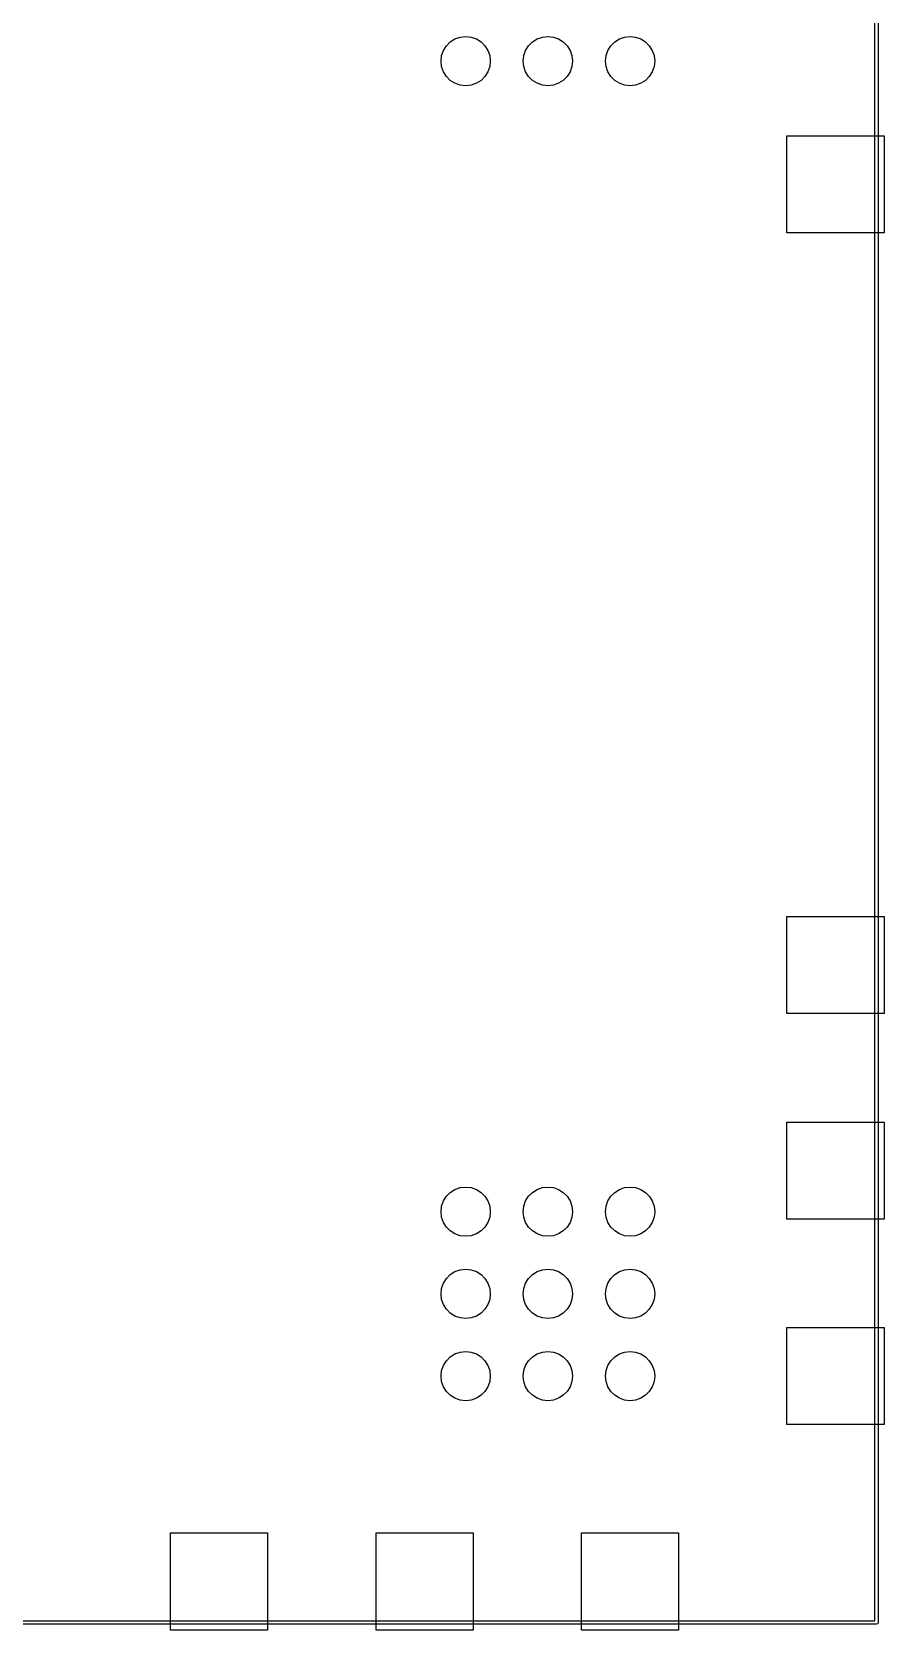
# Model space of a CAD drawing. Extents: x 3.99 to 8.01, y -6.01 to -1.99.
# Drawn here: x 6.972 to 8.009, y -6.009 to -4.065 of the extents above; entities that cross this region are included whole.
import ezdxf

# ---------------------------------------------------------------- set-up
doc = ezdxf.new("R2010")
doc.units = 0
doc.header["$MEASUREMENT"] = 0
doc.layers.add('BLACK', color=7, linetype='CONTINUOUS')

msp = doc.modelspace()

# ---------------------------------------------------------------- linework, layer by layer
at = {"layer": 'BLACK', "linetype": 'CONTINUOUS'}
for p, q in [((7.99803, -5.99803), (7.99803, -2.00197)), ((8.00197, -2), (8.00197, -6)), ((7.47297, -4.08698), (7.47655, -4.0813)), ((7.47297, -4.08698), (7.47655, -4.0813)), ((7.47655, -4.0813), (7.4813, -4.07655)), ((7.47655, -4.0813), (7.4813, -4.07655)), ((7.4813, -4.07655), (7.48698, -4.07297)), ((7.4813, -4.07655), (7.48698, -4.07297)), ((7.48698, -4.07297), (7.49332, -4.07075)), ((7.48698, -4.07297), (7.49332, -4.07075)), ((7.49332, -4.07075), (7.5, -4.07)), ((7.49332, -4.07075), (7.5, -4.07)), ((7.5, -4.07), (7.50668, -4.07075)), ((7.5, -4.07), (7.50668, -4.07075)), ((7.50668, -4.07075), (7.51302, -4.07297)), ((7.50668, -4.07075), (7.51302, -4.07297)), ((7.51302, -4.07297), (7.5187, -4.07655)), ((7.51302, -4.07297), (7.5187, -4.07655)), ((7.5187, -4.07655), (7.52345, -4.0813)), ((7.5187, -4.07655), (7.52345, -4.0813)), ((7.52345, -4.0813), (7.52703, -4.08698)), ((7.52345, -4.0813), (7.52703, -4.08698)), ((7.57297, -4.08698), (7.57655, -4.0813)), ((7.57297, -4.08698), (7.57655, -4.0813)), ((7.57655, -4.0813), (7.5813, -4.07655)), ((7.57655, -4.0813), (7.5813, -4.07655)), ((7.5813, -4.07655), (7.58698, -4.07297)), ((7.5813, -4.07655), (7.58698, -4.07297)), ((7.58698, -4.07297), (7.59332, -4.07075)), ((7.58698, -4.07297), (7.59332, -4.07075)), ((7.59332, -4.07075), (7.6, -4.07)), ((7.59332, -4.07075), (7.6, -4.07)), ((7.6, -4.07), (7.60668, -4.07075)), ((7.6, -4.07), (7.60668, -4.07075)), ((7.60668, -4.07075), (7.61302, -4.07297)), ((7.60668, -4.07075), (7.61302, -4.07297)), ((7.61302, -4.07297), (7.6187, -4.07655)), ((7.61302, -4.07297), (7.6187, -4.07655)), ((7.6187, -4.07655), (7.62345, -4.0813)), ((7.6187, -4.07655), (7.62345, -4.0813)), ((7.62345, -4.0813), (7.62703, -4.08698)), ((7.62345, -4.0813), (7.62703, -4.08698)), ((7.67297, -4.08698), (7.67655, -4.0813)), ((7.67297, -4.08698), (7.67655, -4.0813)), ((7.67655, -4.0813), (7.6813, -4.07655)), ((7.67655, -4.0813), (7.6813, -4.07655)), ((7.6813, -4.07655), (7.68698, -4.07297)), ((7.6813, -4.07655), (7.68698, -4.07297)), ((7.68698, -4.07297), (7.69332, -4.07075)), ((7.68698, -4.07297), (7.69332, -4.07075)), ((7.69332, -4.07075), (7.7, -4.07)), ((7.69332, -4.07075), (7.7, -4.07)), ((7.7, -4.07), (7.70668, -4.07075)), ((7.7, -4.07), (7.70668, -4.07075)), ((7.70668, -4.07075), (7.71302, -4.07297)), ((7.70668, -4.07075), (7.71302, -4.07297)), ((7.71302, -4.07297), (7.7187, -4.07655)), ((7.71302, -4.07297), (7.7187, -4.07655)), ((7.7187, -4.07655), (7.72345, -4.0813)), ((7.7187, -4.07655), (7.72345, -4.0813)), ((7.72345, -4.0813), (7.72703, -4.08698)), ((7.72345, -4.0813), (7.72703, -4.08698)), ((7.47, -4.1), (7.47075, -4.09332)), ((7.47, -4.1), (7.47075, -4.09332)), ((7.47075, -4.10668), (7.47, -4.1)), ((7.47075, -4.10668), (7.47, -4.1)), ((7.47075, -4.09332), (7.47297, -4.08698)), ((7.47075, -4.09332), (7.47297, -4.08698)), ((7.52703, -4.08698), (7.52925, -4.09332)), ((7.52703, -4.08698), (7.52925, -4.09332)), ((7.52925, -4.09332), (7.53, -4.1)), ((7.52925, -4.09332), (7.53, -4.1)), ((7.53, -4.1), (7.52925, -4.10668)), ((7.53, -4.1), (7.52925, -4.10668)), ((7.57, -4.1), (7.57075, -4.09332)), ((7.57, -4.1), (7.57075, -4.09332)), ((7.57075, -4.10668), (7.57, -4.1)), ((7.57075, -4.10668), (7.57, -4.1)), ((7.57075, -4.09332), (7.57297, -4.08698)), ((7.57075, -4.09332), (7.57297, -4.08698)), ((7.62703, -4.08698), (7.62925, -4.09332)), ((7.62703, -4.08698), (7.62925, -4.09332)), ((7.62925, -4.09332), (7.63, -4.1)), ((7.62925, -4.09332), (7.63, -4.1)), ((7.63, -4.1), (7.62925, -4.10668)), ((7.63, -4.1), (7.62925, -4.10668)), ((7.67, -4.1), (7.67075, -4.09332)), ((7.67, -4.1), (7.67075, -4.09332)), ((7.67075, -4.10668), (7.67, -4.1)), ((7.67075, -4.10668), (7.67, -4.1)), ((7.67075, -4.09332), (7.67297, -4.08698)), ((7.67075, -4.09332), (7.67297, -4.08698)), ((7.72703, -4.08698), (7.72925, -4.09332)), ((7.72703, -4.08698), (7.72925, -4.09332)), ((7.72925, -4.09332), (7.73, -4.1)), ((7.72925, -4.09332), (7.73, -4.1)), ((7.73, -4.1), (7.72925, -4.10668)), ((7.73, -4.1), (7.72925, -4.10668)), ((7.47297, -4.11302), (7.47075, -4.10668)), ((7.47297, -4.11302), (7.47075, -4.10668)), ((7.47655, -4.1187), (7.47297, -4.11302)), ((7.47655, -4.1187), (7.47297, -4.11302)), ((7.4813, -4.12345), (7.47655, -4.1187)), ((7.4813, -4.12345), (7.47655, -4.1187)), ((7.52345, -4.1187), (7.5187, -4.12345)), ((7.52345, -4.1187), (7.5187, -4.12345)), ((7.52703, -4.11302), (7.52345, -4.1187)), ((7.52703, -4.11302), (7.52345, -4.1187)), ((7.52925, -4.10668), (7.52703, -4.11302)), ((7.52925, -4.10668), (7.52703, -4.11302)), ((7.57297, -4.11302), (7.57075, -4.10668)), ((7.57297, -4.11302), (7.57075, -4.10668)), ((7.57655, -4.1187), (7.57297, -4.11302)), ((7.57655, -4.1187), (7.57297, -4.11302)), ((7.5813, -4.12345), (7.57655, -4.1187)), ((7.5813, -4.12345), (7.57655, -4.1187)), ((7.62345, -4.1187), (7.6187, -4.12345)), ((7.62345, -4.1187), (7.6187, -4.12345)), ((7.62703, -4.11302), (7.62345, -4.1187)), ((7.62703, -4.11302), (7.62345, -4.1187)), ((7.62925, -4.10668), (7.62703, -4.11302)), ((7.62925, -4.10668), (7.62703, -4.11302)), ((7.67297, -4.11302), (7.67075, -4.10668)), ((7.67297, -4.11302), (7.67075, -4.10668)), ((7.67655, -4.1187), (7.67297, -4.11302)), ((7.67655, -4.1187), (7.67297, -4.11302)), ((7.6813, -4.12345), (7.67655, -4.1187)), ((7.6813, -4.12345), (7.67655, -4.1187)), ((7.72345, -4.1187), (7.7187, -4.12345)), ((7.72345, -4.1187), (7.7187, -4.12345)), ((7.72703, -4.11302), (7.72345, -4.1187)), ((7.72703, -4.11302), (7.72345, -4.1187)), ((7.72925, -4.10668), (7.72703, -4.11302)), ((7.72925, -4.10668), (7.72703, -4.11302)), ((7.48698, -4.12703), (7.4813, -4.12345)), ((7.48698, -4.12703), (7.4813, -4.12345)), ((7.49332, -4.12925), (7.48698, -4.12703)), ((7.49332, -4.12925), (7.48698, -4.12703)), ((7.5, -4.13), (7.49332, -4.12925)), ((7.5, -4.13), (7.49332, -4.12925)), ((7.50668, -4.12925), (7.5, -4.13)), ((7.50668, -4.12925), (7.5, -4.13)), ((7.51302, -4.12703), (7.50668, -4.12925)), ((7.51302, -4.12703), (7.50668, -4.12925)), ((7.5187, -4.12345), (7.51302, -4.12703)), ((7.5187, -4.12345), (7.51302, -4.12703)), ((7.58698, -4.12703), (7.5813, -4.12345)), ((7.58698, -4.12703), (7.5813, -4.12345)), ((7.59332, -4.12925), (7.58698, -4.12703)), ((7.59332, -4.12925), (7.58698, -4.12703)), ((7.6, -4.13), (7.59332, -4.12925)), ((7.6, -4.13), (7.59332, -4.12925)), ((7.60668, -4.12925), (7.6, -4.13)), ((7.60668, -4.12925), (7.6, -4.13)), ((7.61302, -4.12703), (7.60668, -4.12925)), ((7.61302, -4.12703), (7.60668, -4.12925)), ((7.6187, -4.12345), (7.61302, -4.12703)), ((7.6187, -4.12345), (7.61302, -4.12703)), ((7.68698, -4.12703), (7.6813, -4.12345)), ((7.68698, -4.12703), (7.6813, -4.12345)), ((7.69332, -4.12925), (7.68698, -4.12703)), ((7.69332, -4.12925), (7.68698, -4.12703)), ((7.7, -4.13), (7.69332, -4.12925)), ((7.7, -4.13), (7.69332, -4.12925)), ((7.70668, -4.12925), (7.7, -4.13)), ((7.70668, -4.12925), (7.7, -4.13)), ((7.71302, -4.12703), (7.70668, -4.12925)), ((7.71302, -4.12703), (7.70668, -4.12925)), ((7.7187, -4.12345), (7.71302, -4.12703)), ((7.7187, -4.12345), (7.71302, -4.12703)), ((7.89094, -4.30906), (7.89094, -4.19094)), ((7.89094, -4.19094), (8.00906, -4.19094)), ((7.89094, -4.30906), (7.89094, -4.19094)), ((7.89094, -4.19094), (8.00906, -4.19094)), ((8.00906, -4.19094), (8.00906, -4.30906)), ((8.00906, -4.19094), (8.00906, -4.30906)), ((8.00906, -4.30906), (7.89094, -4.30906)), ((8.00906, -4.30906), (7.89094, -4.30906)), ((7.89094, -5.25906), (7.89094, -5.14094)), ((7.89094, -5.14094), (8.00906, -5.14094)), ((7.89094, -5.25906), (7.89094, -5.14094)), ((7.89094, -5.14094), (8.00906, -5.14094)), ((8.00906, -5.14094), (8.00906, -5.25906)), ((8.00906, -5.14094), (8.00906, -5.25906)), ((8.00906, -5.25906), (7.89094, -5.25906)), ((8.00906, -5.25906), (7.89094, -5.25906)), ((7.89094, -5.50906), (7.89094, -5.39094)), ((7.89094, -5.39094), (8.00906, -5.39094)), ((7.89094, -5.50906), (7.89094, -5.39094)), ((7.89094, -5.39094), (8.00906, -5.39094)), ((8.00906, -5.39094), (8.00906, -5.50906)), ((8.00906, -5.39094), (8.00906, -5.50906)), ((7.47297, -5.48698), (7.47655, -5.4813)), ((7.47297, -5.48698), (7.47655, -5.4813)), ((7.47655, -5.4813), (7.4813, -5.47655)), ((7.47655, -5.4813), (7.4813, -5.47655)), ((7.4813, -5.47655), (7.48698, -5.47297)), ((7.4813, -5.47655), (7.48698, -5.47297)), ((7.48698, -5.47297), (7.49332, -5.47075)), ((7.48698, -5.47297), (7.49332, -5.47075)), ((7.49332, -5.47075), (7.5, -5.47)), ((7.49332, -5.47075), (7.5, -5.47)), ((7.5, -5.47), (7.50668, -5.47075)), ((7.5, -5.47), (7.50668, -5.47075)), ((7.50668, -5.47075), (7.51302, -5.47297)), ((7.50668, -5.47075), (7.51302, -5.47297)), ((7.51302, -5.47297), (7.5187, -5.47655)), ((7.51302, -5.47297), (7.5187, -5.47655)), ((7.5187, -5.47655), (7.52345, -5.4813)), ((7.5187, -5.47655), (7.52345, -5.4813)), ((7.52345, -5.4813), (7.52703, -5.48698)), ((7.52345, -5.4813), (7.52703, -5.48698)), ((7.57297, -5.48698), (7.57655, -5.4813)), ((7.57297, -5.48698), (7.57655, -5.4813)), ((7.57655, -5.4813), (7.5813, -5.47655)), ((7.57655, -5.4813), (7.5813, -5.47655)), ((7.5813, -5.47655), (7.58698, -5.47297)), ((7.5813, -5.47655), (7.58698, -5.47297)), ((7.58698, -5.47297), (7.59332, -5.47075)), ((7.58698, -5.47297), (7.59332, -5.47075)), ((7.59332, -5.47075), (7.6, -5.47)), ((7.59332, -5.47075), (7.6, -5.47)), ((7.6, -5.47), (7.60668, -5.47075)), ((7.6, -5.47), (7.60668, -5.47075)), ((7.60668, -5.47075), (7.61302, -5.47297)), ((7.60668, -5.47075), (7.61302, -5.47297)), ((7.61302, -5.47297), (7.6187, -5.47655)), ((7.61302, -5.47297), (7.6187, -5.47655)), ((7.6187, -5.47655), (7.62345, -5.4813)), ((7.6187, -5.47655), (7.62345, -5.4813)), ((7.62345, -5.4813), (7.62703, -5.48698)), ((7.62345, -5.4813), (7.62703, -5.48698)), ((7.67297, -5.48698), (7.67655, -5.4813)), ((7.67297, -5.48698), (7.67655, -5.4813)), ((7.67655, -5.4813), (7.6813, -5.47655)), ((7.67655, -5.4813), (7.6813, -5.47655)), ((7.6813, -5.47655), (7.68698, -5.47297)), ((7.6813, -5.47655), (7.68698, -5.47297)), ((7.68698, -5.47297), (7.69332, -5.47075)), ((7.68698, -5.47297), (7.69332, -5.47075)), ((7.69332, -5.47075), (7.7, -5.47)), ((7.69332, -5.47075), (7.7, -5.47)), ((7.7, -5.47), (7.70668, -5.47075)), ((7.7, -5.47), (7.70668, -5.47075)), ((7.70668, -5.47075), (7.71302, -5.47297)), ((7.70668, -5.47075), (7.71302, -5.47297)), ((7.71302, -5.47297), (7.7187, -5.47655)), ((7.71302, -5.47297), (7.7187, -5.47655)), ((7.7187, -5.47655), (7.72345, -5.4813)), ((7.7187, -5.47655), (7.72345, -5.4813)), ((7.72345, -5.4813), (7.72703, -5.48698)), ((7.72345, -5.4813), (7.72703, -5.48698)), ((7.47, -5.5), (7.47075, -5.49332)), ((7.47, -5.5), (7.47075, -5.49332)), ((7.47075, -5.50668), (7.47, -5.5)), ((7.47075, -5.50668), (7.47, -5.5)), ((7.47075, -5.49332), (7.47297, -5.48698)), ((7.47075, -5.49332), (7.47297, -5.48698)), ((7.52703, -5.48698), (7.52925, -5.49332)), ((7.52703, -5.48698), (7.52925, -5.49332)), ((7.52925, -5.49332), (7.53, -5.5)), ((7.52925, -5.49332), (7.53, -5.5)), ((7.53, -5.5), (7.52925, -5.50668)), ((7.53, -5.5), (7.52925, -5.50668)), ((7.57, -5.5), (7.57075, -5.49332)), ((7.57, -5.5), (7.57075, -5.49332)), ((7.57075, -5.50668), (7.57, -5.5)), ((7.57075, -5.50668), (7.57, -5.5)), ((7.57075, -5.49332), (7.57297, -5.48698)), ((7.57075, -5.49332), (7.57297, -5.48698)), ((7.62703, -5.48698), (7.62925, -5.49332)), ((7.62703, -5.48698), (7.62925, -5.49332)), ((7.62925, -5.49332), (7.63, -5.5)), ((7.62925, -5.49332), (7.63, -5.5)), ((7.63, -5.5), (7.62925, -5.50668)), ((7.63, -5.5), (7.62925, -5.50668)), ((7.67, -5.5), (7.67075, -5.49332)), ((7.67, -5.5), (7.67075, -5.49332)), ((7.67075, -5.50668), (7.67, -5.5)), ((7.67075, -5.50668), (7.67, -5.5)), ((7.67075, -5.49332), (7.67297, -5.48698)), ((7.67075, -5.49332), (7.67297, -5.48698)), ((7.72703, -5.48698), (7.72925, -5.49332)), ((7.72703, -5.48698), (7.72925, -5.49332)), ((7.72925, -5.49332), (7.73, -5.5)), ((7.72925, -5.49332), (7.73, -5.5)), ((7.73, -5.5), (7.72925, -5.50668)), ((7.73, -5.5), (7.72925, -5.50668)), ((7.47297, -5.51302), (7.47075, -5.50668)), ((7.47297, -5.51302), (7.47075, -5.50668)), ((7.47655, -5.5187), (7.47297, -5.51302)), ((7.47655, -5.5187), (7.47297, -5.51302)), ((7.4813, -5.52345), (7.47655, -5.5187)), ((7.4813, -5.52345), (7.47655, -5.5187)), ((7.52345, -5.5187), (7.5187, -5.52345)), ((7.52345, -5.5187), (7.5187, -5.52345)), ((7.52703, -5.51302), (7.52345, -5.5187)), ((7.52703, -5.51302), (7.52345, -5.5187)), ((7.52925, -5.50668), (7.52703, -5.51302)), ((7.52925, -5.50668), (7.52703, -5.51302)), ((7.57297, -5.51302), (7.57075, -5.50668)), ((7.57297, -5.51302), (7.57075, -5.50668)), ((7.57655, -5.5187), (7.57297, -5.51302)), ((7.57655, -5.5187), (7.57297, -5.51302)), ((7.5813, -5.52345), (7.57655, -5.5187)), ((7.5813, -5.52345), (7.57655, -5.5187)), ((7.62345, -5.5187), (7.6187, -5.52345)), ((7.62345, -5.5187), (7.6187, -5.52345)), ((7.62703, -5.51302), (7.62345, -5.5187)), ((7.62703, -5.51302), (7.62345, -5.5187)), ((7.62925, -5.50668), (7.62703, -5.51302)), ((7.62925, -5.50668), (7.62703, -5.51302)), ((7.67297, -5.51302), (7.67075, -5.50668)), ((7.67297, -5.51302), (7.67075, -5.50668)), ((7.67655, -5.5187), (7.67297, -5.51302)), ((7.67655, -5.5187), (7.67297, -5.51302)), ((7.6813, -5.52345), (7.67655, -5.5187)), ((7.6813, -5.52345), (7.67655, -5.5187)), ((7.72345, -5.5187), (7.7187, -5.52345)), ((7.72345, -5.5187), (7.7187, -5.52345)), ((7.72703, -5.51302), (7.72345, -5.5187)), ((7.72703, -5.51302), (7.72345, -5.5187)), ((7.72925, -5.50668), (7.72703, -5.51302)), ((7.72925, -5.50668), (7.72703, -5.51302)), ((8.00906, -5.50906), (7.89094, -5.50906)), ((8.00906, -5.50906), (7.89094, -5.50906)), ((7.48698, -5.52703), (7.4813, -5.52345)), ((7.48698, -5.52703), (7.4813, -5.52345)), ((7.49332, -5.52925), (7.48698, -5.52703)), ((7.49332, -5.52925), (7.48698, -5.52703)), ((7.5, -5.53), (7.49332, -5.52925)), ((7.5, -5.53), (7.49332, -5.52925)), ((7.50668, -5.52925), (7.5, -5.53)), ((7.50668, -5.52925), (7.5, -5.53)), ((7.51302, -5.52703), (7.50668, -5.52925)), ((7.51302, -5.52703), (7.50668, -5.52925)), ((7.5187, -5.52345), (7.51302, -5.52703)), ((7.5187, -5.52345), (7.51302, -5.52703)), ((7.58698, -5.52703), (7.5813, -5.52345)), ((7.58698, -5.52703), (7.5813, -5.52345)), ((7.59332, -5.52925), (7.58698, -5.52703)), ((7.59332, -5.52925), (7.58698, -5.52703)), ((7.6, -5.53), (7.59332, -5.52925)), ((7.6, -5.53), (7.59332, -5.52925)), ((7.60668, -5.52925), (7.6, -5.53)), ((7.60668, -5.52925), (7.6, -5.53)), ((7.61302, -5.52703), (7.60668, -5.52925)), ((7.61302, -5.52703), (7.60668, -5.52925)), ((7.6187, -5.52345), (7.61302, -5.52703)), ((7.6187, -5.52345), (7.61302, -5.52703)), ((7.68698, -5.52703), (7.6813, -5.52345)), ((7.68698, -5.52703), (7.6813, -5.52345)), ((7.69332, -5.52925), (7.68698, -5.52703)), ((7.69332, -5.52925), (7.68698, -5.52703)), ((7.7, -5.53), (7.69332, -5.52925)), ((7.7, -5.53), (7.69332, -5.52925)), ((7.70668, -5.52925), (7.7, -5.53)), ((7.70668, -5.52925), (7.7, -5.53)), ((7.71302, -5.52703), (7.70668, -5.52925)), ((7.71302, -5.52703), (7.70668, -5.52925)), ((7.7187, -5.52345), (7.71302, -5.52703)), ((7.7187, -5.52345), (7.71302, -5.52703)), ((7.47655, -5.5813), (7.4813, -5.57655)), ((7.47655, -5.5813), (7.4813, -5.57655)), ((7.4813, -5.57655), (7.48698, -5.57297)), ((7.4813, -5.57655), (7.48698, -5.57297)), ((7.48698, -5.57297), (7.49332, -5.57075)), ((7.48698, -5.57297), (7.49332, -5.57075)), ((7.49332, -5.57075), (7.5, -5.57)), ((7.49332, -5.57075), (7.5, -5.57)), ((7.5, -5.57), (7.50668, -5.57075)), ((7.5, -5.57), (7.50668, -5.57075)), ((7.50668, -5.57075), (7.51302, -5.57297)), ((7.50668, -5.57075), (7.51302, -5.57297)), ((7.51302, -5.57297), (7.5187, -5.57655)), ((7.51302, -5.57297), (7.5187, -5.57655)), ((7.5187, -5.57655), (7.52345, -5.5813)), ((7.5187, -5.57655), (7.52345, -5.5813)), ((7.57655, -5.5813), (7.5813, -5.57655)), ((7.57655, -5.5813), (7.5813, -5.57655)), ((7.5813, -5.57655), (7.58698, -5.57297)), ((7.5813, -5.57655), (7.58698, -5.57297)), ((7.58698, -5.57297), (7.59332, -5.57075)), ((7.58698, -5.57297), (7.59332, -5.57075)), ((7.59332, -5.57075), (7.6, -5.57)), ((7.59332, -5.57075), (7.6, -5.57)), ((7.6, -5.57), (7.60668, -5.57075)), ((7.6, -5.57), (7.60668, -5.57075)), ((7.60668, -5.57075), (7.61302, -5.57297)), ((7.60668, -5.57075), (7.61302, -5.57297)), ((7.61302, -5.57297), (7.6187, -5.57655)), ((7.61302, -5.57297), (7.6187, -5.57655)), ((7.6187, -5.57655), (7.62345, -5.5813)), ((7.6187, -5.57655), (7.62345, -5.5813)), ((7.67655, -5.5813), (7.6813, -5.57655)), ((7.67655, -5.5813), (7.6813, -5.57655)), ((7.6813, -5.57655), (7.68698, -5.57297)), ((7.6813, -5.57655), (7.68698, -5.57297)), ((7.68698, -5.57297), (7.69332, -5.57075)), ((7.68698, -5.57297), (7.69332, -5.57075)), ((7.69332, -5.57075), (7.7, -5.57)), ((7.69332, -5.57075), (7.7, -5.57)), ((7.7, -5.57), (7.70668, -5.57075)), ((7.7, -5.57), (7.70668, -5.57075)), ((7.70668, -5.57075), (7.71302, -5.57297)), ((7.70668, -5.57075), (7.71302, -5.57297)), ((7.71302, -5.57297), (7.7187, -5.57655)), ((7.71302, -5.57297), (7.7187, -5.57655)), ((7.7187, -5.57655), (7.72345, -5.5813)), ((7.7187, -5.57655), (7.72345, -5.5813)), ((7.47, -5.6), (7.47075, -5.59332)), ((7.47, -5.6), (7.47075, -5.59332)), ((7.47075, -5.60668), (7.47, -5.6)), ((7.47075, -5.60668), (7.47, -5.6)), ((7.47075, -5.59332), (7.47297, -5.58698)), ((7.47075, -5.59332), (7.47297, -5.58698)), ((7.47297, -5.58698), (7.47655, -5.5813)), ((7.47297, -5.58698), (7.47655, -5.5813)), ((7.52345, -5.5813), (7.52703, -5.58698)), ((7.52345, -5.5813), (7.52703, -5.58698)), ((7.52703, -5.58698), (7.52925, -5.59332)), ((7.52703, -5.58698), (7.52925, -5.59332)), ((7.52925, -5.59332), (7.53, -5.6)), ((7.52925, -5.59332), (7.53, -5.6)), ((7.53, -5.6), (7.52925, -5.60668)), ((7.53, -5.6), (7.52925, -5.60668)), ((7.57, -5.6), (7.57075, -5.59332)), ((7.57, -5.6), (7.57075, -5.59332)), ((7.57075, -5.60668), (7.57, -5.6)), ((7.57075, -5.60668), (7.57, -5.6)), ((7.57075, -5.59332), (7.57297, -5.58698)), ((7.57075, -5.59332), (7.57297, -5.58698)), ((7.57297, -5.58698), (7.57655, -5.5813)), ((7.57297, -5.58698), (7.57655, -5.5813)), ((7.62345, -5.5813), (7.62703, -5.58698)), ((7.62345, -5.5813), (7.62703, -5.58698)), ((7.62703, -5.58698), (7.62925, -5.59332)), ((7.62703, -5.58698), (7.62925, -5.59332)), ((7.62925, -5.59332), (7.63, -5.6)), ((7.62925, -5.59332), (7.63, -5.6)), ((7.63, -5.6), (7.62925, -5.60668)), ((7.63, -5.6), (7.62925, -5.60668)), ((7.67, -5.6), (7.67075, -5.59332)), ((7.67, -5.6), (7.67075, -5.59332)), ((7.67075, -5.60668), (7.67, -5.6)), ((7.67075, -5.60668), (7.67, -5.6)), ((7.67075, -5.59332), (7.67297, -5.58698)), ((7.67075, -5.59332), (7.67297, -5.58698)), ((7.67297, -5.58698), (7.67655, -5.5813)), ((7.67297, -5.58698), (7.67655, -5.5813)), ((7.72345, -5.5813), (7.72703, -5.58698)), ((7.72345, -5.5813), (7.72703, -5.58698)), ((7.72703, -5.58698), (7.72925, -5.59332)), ((7.72703, -5.58698), (7.72925, -5.59332)), ((7.72925, -5.59332), (7.73, -5.6)), ((7.72925, -5.59332), (7.73, -5.6)), ((7.73, -5.6), (7.72925, -5.60668)), ((7.73, -5.6), (7.72925, -5.60668)), ((7.47297, -5.61302), (7.47075, -5.60668)), ((7.47297, -5.61302), (7.47075, -5.60668)), ((7.47655, -5.6187), (7.47297, -5.61302)), ((7.47655, -5.6187), (7.47297, -5.61302)), ((7.4813, -5.62345), (7.47655, -5.6187)), ((7.4813, -5.62345), (7.47655, -5.6187)), ((7.52345, -5.6187), (7.5187, -5.62345)), ((7.52345, -5.6187), (7.5187, -5.62345)), ((7.52703, -5.61302), (7.52345, -5.6187)), ((7.52703, -5.61302), (7.52345, -5.6187)), ((7.52925, -5.60668), (7.52703, -5.61302)), ((7.52925, -5.60668), (7.52703, -5.61302)), ((7.57297, -5.61302), (7.57075, -5.60668)), ((7.57297, -5.61302), (7.57075, -5.60668)), ((7.57655, -5.6187), (7.57297, -5.61302)), ((7.57655, -5.6187), (7.57297, -5.61302)), ((7.5813, -5.62345), (7.57655, -5.6187)), ((7.5813, -5.62345), (7.57655, -5.6187)), ((7.62345, -5.6187), (7.6187, -5.62345)), ((7.62345, -5.6187), (7.6187, -5.62345)), ((7.62703, -5.61302), (7.62345, -5.6187)), ((7.62703, -5.61302), (7.62345, -5.6187)), ((7.62925, -5.60668), (7.62703, -5.61302)), ((7.62925, -5.60668), (7.62703, -5.61302)), ((7.67297, -5.61302), (7.67075, -5.60668)), ((7.67297, -5.61302), (7.67075, -5.60668)), ((7.67655, -5.6187), (7.67297, -5.61302)), ((7.67655, -5.6187), (7.67297, -5.61302)), ((7.6813, -5.62345), (7.67655, -5.6187)), ((7.6813, -5.62345), (7.67655, -5.6187)), ((7.72345, -5.6187), (7.7187, -5.62345)), ((7.72345, -5.6187), (7.7187, -5.62345)), ((7.72703, -5.61302), (7.72345, -5.6187)), ((7.72703, -5.61302), (7.72345, -5.6187)), ((7.72925, -5.60668), (7.72703, -5.61302)), ((7.72925, -5.60668), (7.72703, -5.61302)), ((7.48698, -5.62703), (7.4813, -5.62345)), ((7.48698, -5.62703), (7.4813, -5.62345)), ((7.49332, -5.62925), (7.48698, -5.62703)), ((7.49332, -5.62925), (7.48698, -5.62703)), ((7.5, -5.63), (7.49332, -5.62925)), ((7.5, -5.63), (7.49332, -5.62925)), ((7.50668, -5.62925), (7.5, -5.63)), ((7.50668, -5.62925), (7.5, -5.63)), ((7.51302, -5.62703), (7.50668, -5.62925)), ((7.51302, -5.62703), (7.50668, -5.62925)), ((7.5187, -5.62345), (7.51302, -5.62703)), ((7.5187, -5.62345), (7.51302, -5.62703)), ((7.58698, -5.62703), (7.5813, -5.62345)), ((7.58698, -5.62703), (7.5813, -5.62345)), ((7.59332, -5.62925), (7.58698, -5.62703)), ((7.59332, -5.62925), (7.58698, -5.62703)), ((7.6, -5.63), (7.59332, -5.62925)), ((7.6, -5.63), (7.59332, -5.62925)), ((7.60668, -5.62925), (7.6, -5.63)), ((7.60668, -5.62925), (7.6, -5.63)), ((7.61302, -5.62703), (7.60668, -5.62925)), ((7.61302, -5.62703), (7.60668, -5.62925)), ((7.6187, -5.62345), (7.61302, -5.62703)), ((7.6187, -5.62345), (7.61302, -5.62703)), ((7.68698, -5.62703), (7.6813, -5.62345)), ((7.68698, -5.62703), (7.6813, -5.62345)), ((7.69332, -5.62925), (7.68698, -5.62703)), ((7.69332, -5.62925), (7.68698, -5.62703)), ((7.7, -5.63), (7.69332, -5.62925)), ((7.7, -5.63), (7.69332, -5.62925)), ((7.70668, -5.62925), (7.7, -5.63)), ((7.70668, -5.62925), (7.7, -5.63)), ((7.71302, -5.62703), (7.70668, -5.62925)), ((7.71302, -5.62703), (7.70668, -5.62925)), ((7.7187, -5.62345), (7.71302, -5.62703)), ((7.7187, -5.62345), (7.71302, -5.62703)), ((7.89094, -5.75906), (7.89094, -5.64094)), ((7.89094, -5.64094), (8.00906, -5.64094)), ((7.89094, -5.75906), (7.89094, -5.64094)), ((7.89094, -5.64094), (8.00906, -5.64094)), ((8.00906, -5.64094), (8.00906, -5.75906)), ((8.00906, -5.64094), (8.00906, -5.75906)), ((7.47655, -5.6813), (7.4813, -5.67655)), ((7.47655, -5.6813), (7.4813, -5.67655)), ((7.4813, -5.67655), (7.48698, -5.67297)), ((7.4813, -5.67655), (7.48698, -5.67297)), ((7.48698, -5.67297), (7.49332, -5.67075)), ((7.48698, -5.67297), (7.49332, -5.67075)), ((7.49332, -5.67075), (7.5, -5.67)), ((7.49332, -5.67075), (7.5, -5.67)), ((7.5, -5.67), (7.50668, -5.67075)), ((7.5, -5.67), (7.50668, -5.67075)), ((7.50668, -5.67075), (7.51302, -5.67297)), ((7.50668, -5.67075), (7.51302, -5.67297)), ((7.51302, -5.67297), (7.5187, -5.67655)), ((7.51302, -5.67297), (7.5187, -5.67655)), ((7.5187, -5.67655), (7.52345, -5.6813)), ((7.5187, -5.67655), (7.52345, -5.6813)), ((7.57655, -5.6813), (7.5813, -5.67655)), ((7.57655, -5.6813), (7.5813, -5.67655)), ((7.5813, -5.67655), (7.58698, -5.67297)), ((7.5813, -5.67655), (7.58698, -5.67297)), ((7.58698, -5.67297), (7.59332, -5.67075)), ((7.58698, -5.67297), (7.59332, -5.67075)), ((7.59332, -5.67075), (7.6, -5.67)), ((7.59332, -5.67075), (7.6, -5.67)), ((7.6, -5.67), (7.60668, -5.67075)), ((7.6, -5.67), (7.60668, -5.67075)), ((7.60668, -5.67075), (7.61302, -5.67297)), ((7.60668, -5.67075), (7.61302, -5.67297)), ((7.61302, -5.67297), (7.6187, -5.67655)), ((7.61302, -5.67297), (7.6187, -5.67655)), ((7.6187, -5.67655), (7.62345, -5.6813)), ((7.6187, -5.67655), (7.62345, -5.6813)), ((7.67655, -5.6813), (7.6813, -5.67655)), ((7.67655, -5.6813), (7.6813, -5.67655)), ((7.6813, -5.67655), (7.68698, -5.67297)), ((7.6813, -5.67655), (7.68698, -5.67297)), ((7.68698, -5.67297), (7.69332, -5.67075)), ((7.68698, -5.67297), (7.69332, -5.67075)), ((7.69332, -5.67075), (7.7, -5.67)), ((7.69332, -5.67075), (7.7, -5.67)), ((7.7, -5.67), (7.70668, -5.67075)), ((7.7, -5.67), (7.70668, -5.67075)), ((7.70668, -5.67075), (7.71302, -5.67297)), ((7.70668, -5.67075), (7.71302, -5.67297)), ((7.71302, -5.67297), (7.7187, -5.67655)), ((7.71302, -5.67297), (7.7187, -5.67655)), ((7.7187, -5.67655), (7.72345, -5.6813)), ((7.7187, -5.67655), (7.72345, -5.6813)), ((7.47, -5.7), (7.47075, -5.69332)), ((7.47, -5.7), (7.47075, -5.69332)), ((7.47075, -5.69332), (7.47297, -5.68698)), ((7.47075, -5.69332), (7.47297, -5.68698)), ((7.47297, -5.68698), (7.47655, -5.6813)), ((7.47297, -5.68698), (7.47655, -5.6813)), ((7.52345, -5.6813), (7.52703, -5.68698)), ((7.52345, -5.6813), (7.52703, -5.68698)), ((7.52703, -5.68698), (7.52925, -5.69332)), ((7.52703, -5.68698), (7.52925, -5.69332)), ((7.52925, -5.69332), (7.53, -5.7)), ((7.52925, -5.69332), (7.53, -5.7)), ((7.57, -5.7), (7.57075, -5.69332)), ((7.57, -5.7), (7.57075, -5.69332)), ((7.57075, -5.69332), (7.57297, -5.68698)), ((7.57075, -5.69332), (7.57297, -5.68698)), ((7.57297, -5.68698), (7.57655, -5.6813)), ((7.57297, -5.68698), (7.57655, -5.6813)), ((7.62345, -5.6813), (7.62703, -5.68698)), ((7.62345, -5.6813), (7.62703, -5.68698)), ((7.62703, -5.68698), (7.62925, -5.69332)), ((7.62703, -5.68698), (7.62925, -5.69332)), ((7.62925, -5.69332), (7.63, -5.7)), ((7.62925, -5.69332), (7.63, -5.7)), ((7.67, -5.7), (7.67075, -5.69332)), ((7.67, -5.7), (7.67075, -5.69332)), ((7.67075, -5.69332), (7.67297, -5.68698)), ((7.67075, -5.69332), (7.67297, -5.68698)), ((7.67297, -5.68698), (7.67655, -5.6813)), ((7.67297, -5.68698), (7.67655, -5.6813)), ((7.72345, -5.6813), (7.72703, -5.68698)), ((7.72345, -5.6813), (7.72703, -5.68698)), ((7.72703, -5.68698), (7.72925, -5.69332)), ((7.72703, -5.68698), (7.72925, -5.69332)), ((7.72925, -5.69332), (7.73, -5.7)), ((7.72925, -5.69332), (7.73, -5.7)), ((7.47075, -5.70668), (7.47, -5.7)), ((7.47075, -5.70668), (7.47, -5.7)), ((7.47297, -5.71302), (7.47075, -5.70668)), ((7.47297, -5.71302), (7.47075, -5.70668)), ((7.47655, -5.7187), (7.47297, -5.71302)), ((7.47655, -5.7187), (7.47297, -5.71302)), ((7.52703, -5.71302), (7.52345, -5.7187)), ((7.52703, -5.71302), (7.52345, -5.7187)), ((7.52925, -5.70668), (7.52703, -5.71302)), ((7.52925, -5.70668), (7.52703, -5.71302)), ((7.53, -5.7), (7.52925, -5.70668)), ((7.53, -5.7), (7.52925, -5.70668)), ((7.57075, -5.70668), (7.57, -5.7)), ((7.57075, -5.70668), (7.57, -5.7)), ((7.57297, -5.71302), (7.57075, -5.70668)), ((7.57297, -5.71302), (7.57075, -5.70668)), ((7.57655, -5.7187), (7.57297, -5.71302)), ((7.57655, -5.7187), (7.57297, -5.71302)), ((7.62703, -5.71302), (7.62345, -5.7187)), ((7.62703, -5.71302), (7.62345, -5.7187)), ((7.62925, -5.70668), (7.62703, -5.71302)), ((7.62925, -5.70668), (7.62703, -5.71302)), ((7.63, -5.7), (7.62925, -5.70668)), ((7.63, -5.7), (7.62925, -5.70668)), ((7.67075, -5.70668), (7.67, -5.7)), ((7.67075, -5.70668), (7.67, -5.7)), ((7.67297, -5.71302), (7.67075, -5.70668)), ((7.67297, -5.71302), (7.67075, -5.70668)), ((7.67655, -5.7187), (7.67297, -5.71302)), ((7.67655, -5.7187), (7.67297, -5.71302)), ((7.72703, -5.71302), (7.72345, -5.7187)), ((7.72703, -5.71302), (7.72345, -5.7187)), ((7.72925, -5.70668), (7.72703, -5.71302)), ((7.72925, -5.70668), (7.72703, -5.71302)), ((7.73, -5.7), (7.72925, -5.70668)), ((7.73, -5.7), (7.72925, -5.70668)), ((7.4813, -5.72345), (7.47655, -5.7187)), ((7.4813, -5.72345), (7.47655, -5.7187)), ((7.48698, -5.72703), (7.4813, -5.72345)), ((7.48698, -5.72703), (7.4813, -5.72345)), ((7.49332, -5.72925), (7.48698, -5.72703)), ((7.49332, -5.72925), (7.48698, -5.72703)), ((7.5, -5.73), (7.49332, -5.72925)), ((7.5, -5.73), (7.49332, -5.72925)), ((7.50668, -5.72925), (7.5, -5.73)), ((7.50668, -5.72925), (7.5, -5.73)), ((7.51302, -5.72703), (7.50668, -5.72925)), ((7.51302, -5.72703), (7.50668, -5.72925)), ((7.5187, -5.72345), (7.51302, -5.72703)), ((7.5187, -5.72345), (7.51302, -5.72703)), ((7.52345, -5.7187), (7.5187, -5.72345)), ((7.52345, -5.7187), (7.5187, -5.72345)), ((7.5813, -5.72345), (7.57655, -5.7187)), ((7.5813, -5.72345), (7.57655, -5.7187)), ((7.58698, -5.72703), (7.5813, -5.72345)), ((7.58698, -5.72703), (7.5813, -5.72345)), ((7.59332, -5.72925), (7.58698, -5.72703)), ((7.59332, -5.72925), (7.58698, -5.72703)), ((7.6, -5.73), (7.59332, -5.72925)), ((7.6, -5.73), (7.59332, -5.72925)), ((7.60668, -5.72925), (7.6, -5.73)), ((7.60668, -5.72925), (7.6, -5.73)), ((7.61302, -5.72703), (7.60668, -5.72925)), ((7.61302, -5.72703), (7.60668, -5.72925)), ((7.6187, -5.72345), (7.61302, -5.72703)), ((7.6187, -5.72345), (7.61302, -5.72703)), ((7.62345, -5.7187), (7.6187, -5.72345)), ((7.62345, -5.7187), (7.6187, -5.72345)), ((7.6813, -5.72345), (7.67655, -5.7187)), ((7.6813, -5.72345), (7.67655, -5.7187)), ((7.68698, -5.72703), (7.6813, -5.72345)), ((7.68698, -5.72703), (7.6813, -5.72345)), ((7.69332, -5.72925), (7.68698, -5.72703)), ((7.69332, -5.72925), (7.68698, -5.72703)), ((7.7, -5.73), (7.69332, -5.72925)), ((7.7, -5.73), (7.69332, -5.72925)), ((7.70668, -5.72925), (7.7, -5.73)), ((7.70668, -5.72925), (7.7, -5.73)), ((7.71302, -5.72703), (7.70668, -5.72925)), ((7.71302, -5.72703), (7.70668, -5.72925)), ((7.7187, -5.72345), (7.71302, -5.72703)), ((7.7187, -5.72345), (7.71302, -5.72703)), ((7.72345, -5.7187), (7.7187, -5.72345)), ((7.72345, -5.7187), (7.7187, -5.72345)), ((8.00906, -5.75906), (7.89094, -5.75906)), ((8.00906, -5.75906), (7.89094, -5.75906)), ((7.14094, -6.00906), (7.14094, -5.89094)), ((7.14094, -5.89094), (7.25906, -5.89094)), ((7.14094, -6.00906), (7.14094, -5.89094)), ((7.14094, -5.89094), (7.25906, -5.89094)), ((7.25906, -5.89094), (7.25906, -6.00906)), ((7.25906, -5.89094), (7.25906, -6.00906)), ((7.39094, -6.00906), (7.39094, -5.89094)), ((7.39094, -5.89094), (7.50906, -5.89094)), ((7.39094, -6.00906), (7.39094, -5.89094)), ((7.39094, -5.89094), (7.50906, -5.89094)), ((7.50906, -5.89094), (7.50906, -6.00906)), ((7.50906, -5.89094), (7.50906, -6.00906)), ((7.64094, -6.00906), (7.64094, -5.89094)), ((7.64094, -5.89094), (7.75906, -5.89094)), ((7.64094, -6.00906), (7.64094, -5.89094)), ((7.64094, -5.89094), (7.75906, -5.89094)), ((7.75906, -5.89094), (7.75906, -6.00906)), ((7.75906, -5.89094), (7.75906, -6.00906)), ((8, -6.00197), (4, -6.00197)), ((4.00197, -5.99803), (7.99803, -5.99803)), ((8.00139, -6.00139), (8, -6.00197)), ((8.00197, -6), (8.00139, -6.00139)), ((7.25906, -6.00906), (7.14094, -6.00906)), ((7.25906, -6.00906), (7.14094, -6.00906)), ((7.50906, -6.00906), (7.39094, -6.00906)), ((7.50906, -6.00906), (7.39094, -6.00906)), ((7.75906, -6.00906), (7.64094, -6.00906)), ((7.75906, -6.00906), (7.64094, -6.00906))]:
    msp.add_line(p, q, dxfattribs=at)

doc.saveas('drawing.dxf')
